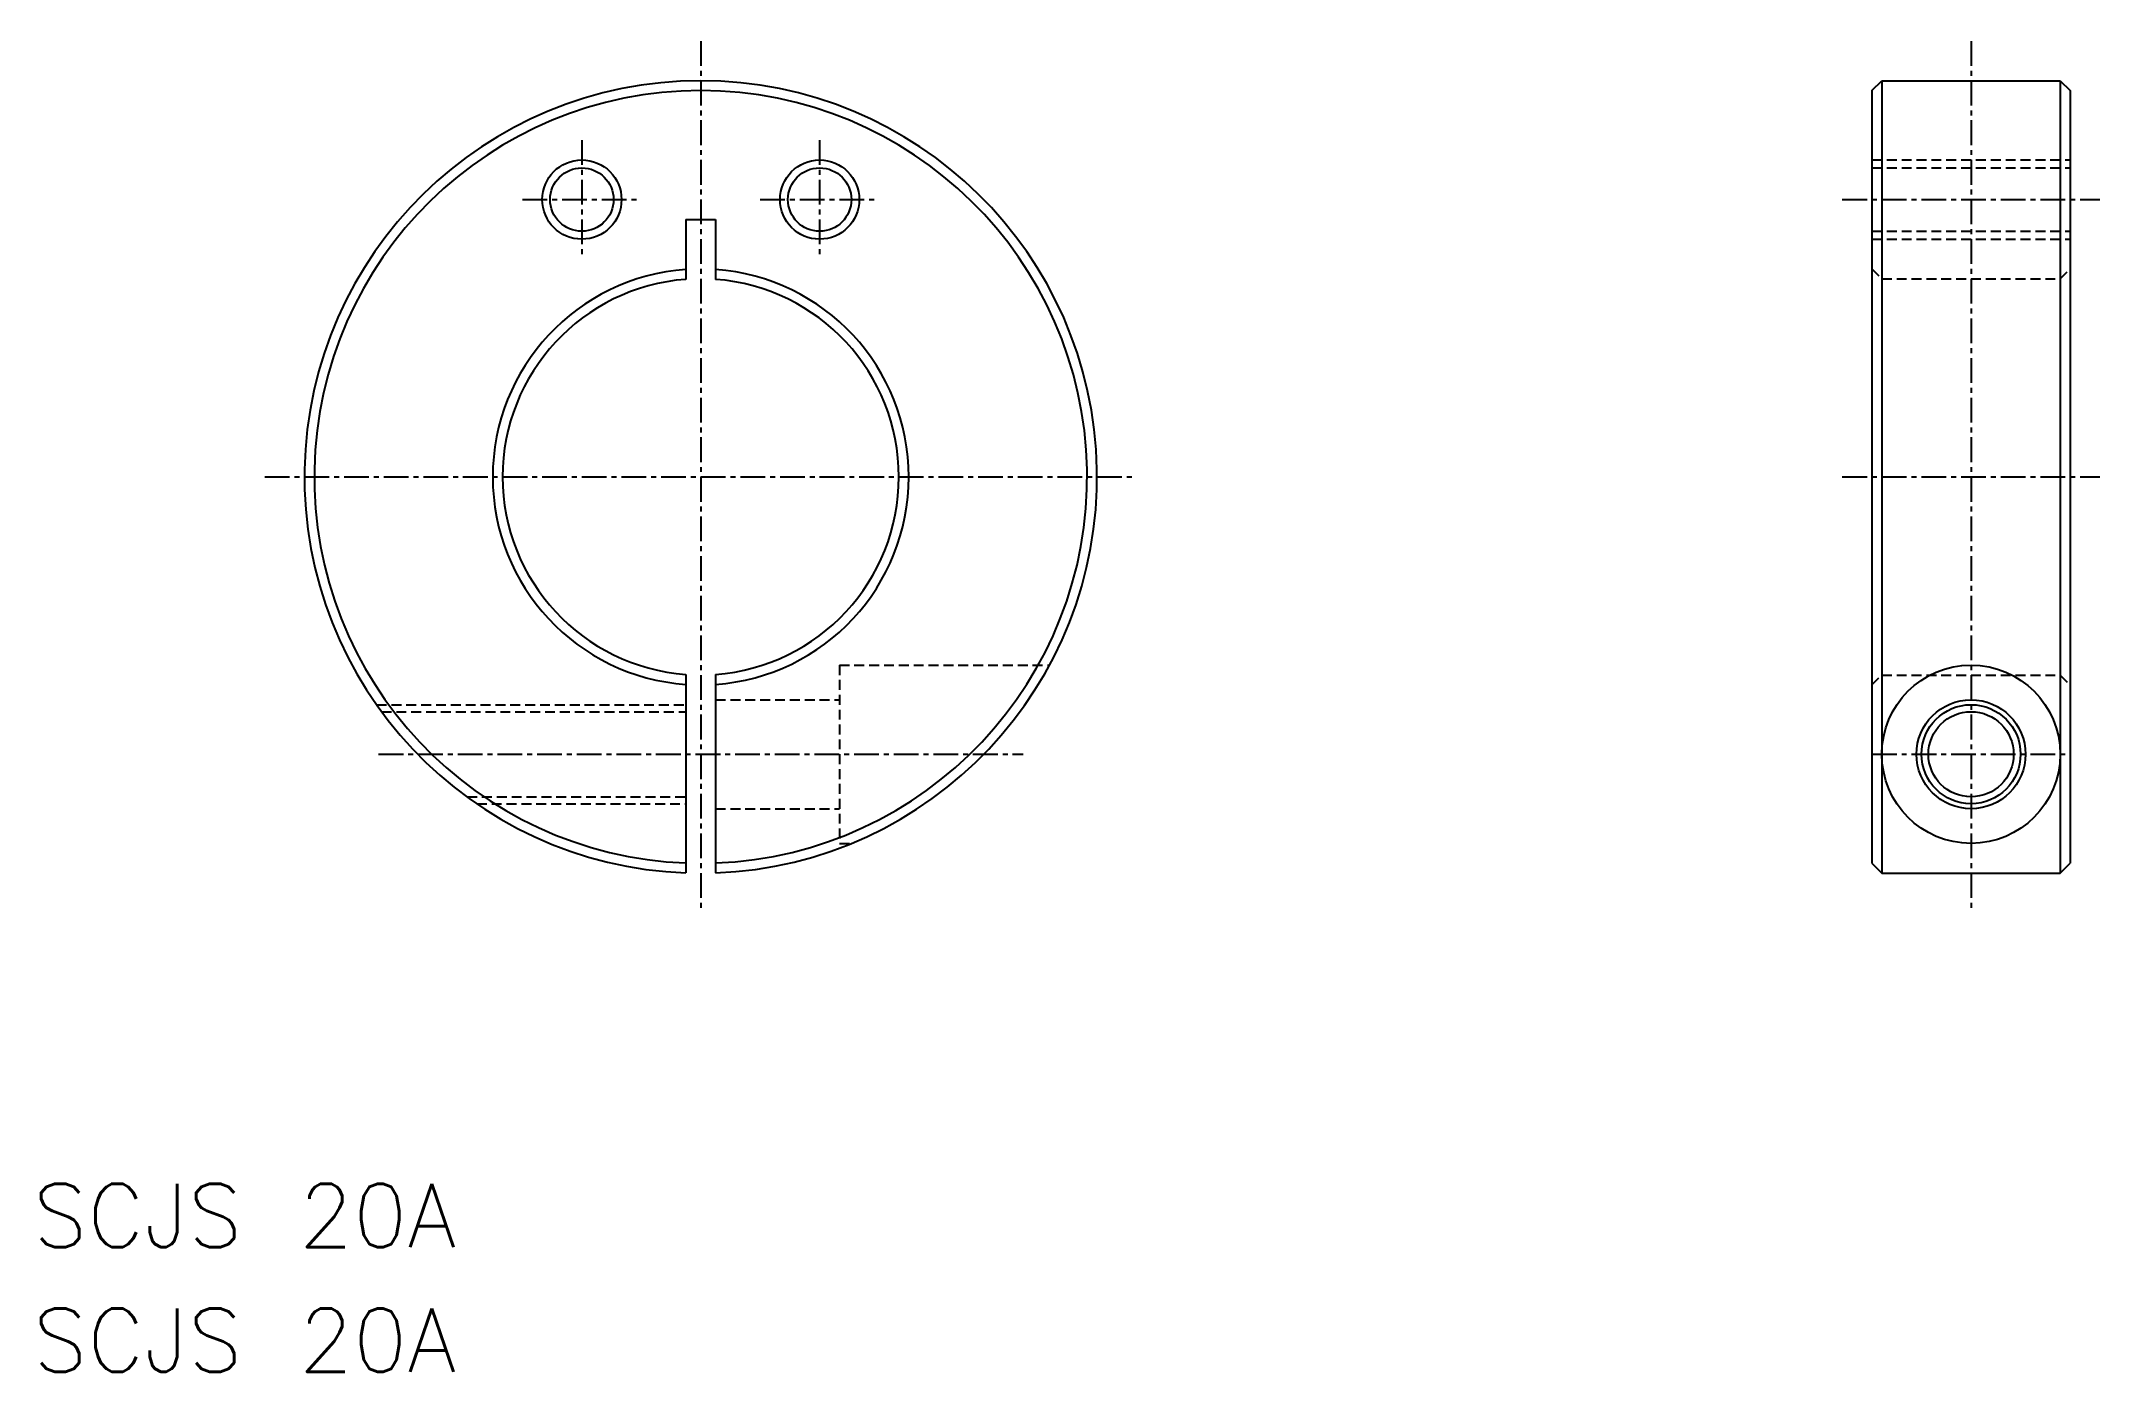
# Model space of a CAD drawing. Extents: x 125 to 229, y -607 to -539.
import ezdxf

# ---------------------------------------------------------------- set-up
doc = ezdxf.new("R2010")
doc.units = 0
doc.linetypes.add('CENTER', pattern=[2, 1.25, -0.25, 0.25, -0.25])
doc.linetypes.add('DASHED', pattern=[0.75, 0.5, -0.25])
doc.layers.get('0').update_dxf_attribs({"linetype": 'CONTINUOUS'})
doc.layers.add('CENTER', color=1, linetype='CENTER')
doc.styles.get("Standard").update_dxf_attribs({"font": 'txt.shx', "bigfont": 'bigfont.shx'})

msp = doc.modelspace()

# ---------------------------------------------------------------- linework, layer by layer
at = {"color": 7, "linetype": 'CONTINUOUS'}
for p, q in [((217.24, -541.99), (217.74, -541.49)), ((217.24, -541.99), (217.24, -580.99)), ((217.74, -541.49), (217.74, -581.49)), ((217.74, -541.49), (226.74, -541.49)), ((226.74, -541.49), (226.74, -581.49)), ((226.74, -541.49), (227.24, -541.99)), ((227.24, -541.99), (227.24, -580.99)), ((226.74, -547.49), (226.74, -547.49)), ((157.38, -548.49), (158.88, -548.49)), ((157.38, -548.49), (157.38, -551.52)), ((158.88, -548.49), (158.88, -551.52)), ((226.74, -561.49), (226.74, -561.49)), ((157.38, -571.47), (157.38, -581.48)), ((158.88, -571.47), (158.88, -581.48)), ((217.24, -580.99), (217.74, -581.49)), ((217.74, -581.49), (226.74, -581.49)), ((226.74, -581.49), (227.24, -580.99))]:
    msp.add_line(p, q, dxfattribs=at)
at = {"color": 3, "linetype": 'DASHED'}
for p, q in [((217.24, -545.49), (227.24, -545.49)), ((217.24, -545.89), (227.24, -545.89)), ((217.24, -549.09), (227.24, -549.09)), ((217.24, -549.49), (227.24, -549.49)), ((217.24, -550.99), (217.74, -551.49)), ((217.74, -551.49), (226.74, -551.49)), ((226.74, -551.49), (227.24, -550.99)), ((165.13, -570.99), (165.13, -579.99)), ((165.13, -570.99), (175.73, -570.99)), ((217.24, -571.99), (217.74, -571.49)), ((217.74, -571.49), (226.74, -571.49)), ((226.74, -571.49), (227.24, -571.99)), ((141.77, -572.99), (157.38, -572.99)), ((142.02, -573.34), (157.38, -573.34)), ((158.88, -572.74), (165.13, -572.74)), ((146.34, -577.64), (157.38, -577.64)), ((146.83, -577.99), (157.38, -577.99)), ((158.88, -578.24), (165.13, -578.24)), ((165.13, -579.99), (165.73, -579.99))]:
    msp.add_line(p, q, dxfattribs=at)
at = {"color": 3, "linetype": 'CONTINUOUS'}
for centre, radius in [((152.13, -547.49), 2), ((164.13, -547.49), 2), ((222.24, -575.49), 2.5)]:
    msp.add_circle(centre, radius, dxfattribs=at)
at = {"color": 7, "linetype": 'CONTINUOUS'}
for centre, radius in [((152.13, -547.49), 1.6), ((164.13, -547.49), 1.6), ((222.24, -575.49), 4.5), ((222.24, -575.49), 2.75), ((222.24, -575.49), 2.15)]:
    msp.add_circle(centre, radius, dxfattribs=at)
for radius, start, end in [(20, 272.1491, 267.8509), (19.5, 272.2042, 267.7958), (10.5, 94.096, 265.904), (10, 94.3012, 265.6988), (10.5, 274.096, 85.904), (10, 274.3012, 85.6988)]:
    msp.add_arc((158.13, -561.49), radius, start, end, dxfattribs=at)
at = {"layer": 'CENTER', "color": 1, "linetype": 'CENTER'}
for p, q in [((158.13, -539.49), (158.13, -583.49)), ((222.24, -539.49), (222.24, -583.49)), ((152.13, -544.49), (152.13, -550.49)), ((164.13, -544.49), (164.13, -550.49)), ((149.13, -547.49), (155.13, -547.49)), ((161.13, -547.49), (167.13, -547.49)), ((215.74, -547.49), (228.74, -547.49)), ((136.13, -561.49), (180.13, -561.49)), ((215.74, -561.49), (228.74, -561.49)), ((141.87, -575.49), (174.4, -575.49)), ((217.24, -575.49), (227.24, -575.49))]:
    msp.add_line(p, q, dxfattribs=at)

# ---------------------------------------------------------------- texts
at = {"color": 7, "linetype": 'CONTINUOUS'}
for p in [(124.43, -600.37), (124.43, -606.66)]:
    msp.add_text('SCJS 20A', height=3.2, dxfattribs=at).set_placement(p)

doc.saveas('drawing.dxf')
